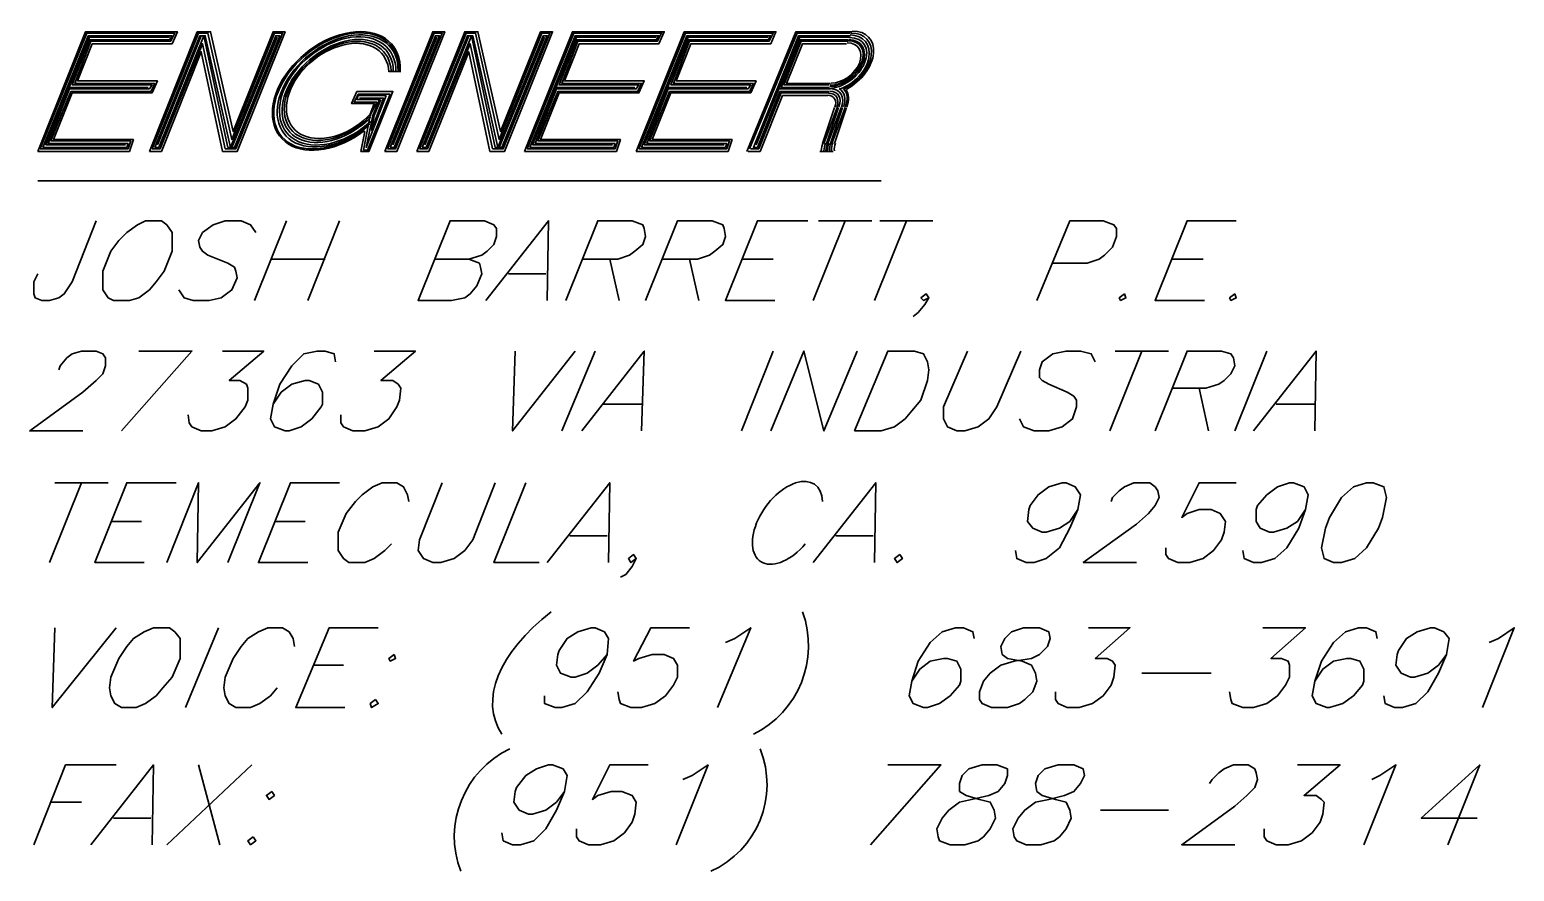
# Model space of a CAD drawing. Header units: feet. Extents: x 7 to 2308, y -319 to 1396.
# Drawn here: x 711 to 770.5, y 326.4 to 360.2 of the extents above; entities that cross this region are included whole.
import ezdxf

# ---------------------------------------------------------------- set-up
doc = ezdxf.new("R2010")
doc.units = ezdxf.units.FT
doc.header["$MEASUREMENT"] = 0
doc.layers.add('PDF_TBLKTXT', color=7, linetype='Continuous')

msp = doc.modelspace()

# ---------------------------------------------------------------- linework, layer by layer
at = {"layer": 'PDF_TBLKTXT', "lineweight": 30}
for points in [[(711.29, 355.283), (713.209, 360.081), (716.887, 360.081), (716.674, 359.602), (713.475, 359.602), (712.889, 358.109), (716.088, 358.109), (715.874, 357.629), (712.676, 357.629), (711.929, 355.763), (715.128, 355.763), (714.968, 355.283)], [(711.396, 355.39), (713.262, 360.028), (716.781, 360.028), (716.621, 359.708), (713.422, 359.708), (712.782, 358.002), (715.981, 358.002), (715.821, 357.682), (712.622, 357.682), (711.823, 355.71), (715.021, 355.71), (714.915, 355.39)], [(715.768, 355.283), (717.687, 360.081), (718.22, 360.081), (719.126, 356.083), (720.726, 360.081), (721.205, 360.081), (719.286, 355.283), (718.7, 355.283), (717.847, 359.282), (716.248, 355.283)], [(715.874, 355.39), (717.74, 360.028), (718.113, 360.028), (719.073, 355.763), (720.779, 360.028), (721.099, 360.028), (719.233, 355.39), (718.806, 355.39), (717.9, 359.602), (716.194, 355.39)], [(725.204, 355.283), (727.123, 360.081), (727.603, 360.081), (725.684, 355.283)], [(725.31, 355.39), (727.176, 360.028), (727.496, 360.028), (725.63, 355.39)], [(726.483, 355.283), (728.402, 360.081), (728.935, 360.081), (729.842, 356.083), (731.441, 360.081), (731.921, 360.081), (730.002, 355.283), (729.415, 355.283), (728.562, 359.282), (726.963, 355.283)], [(726.59, 355.39), (728.456, 360.028), (728.829, 360.028), (729.788, 355.763), (731.494, 360.028), (731.814, 360.028), (729.948, 355.39), (729.522, 355.39), (728.616, 359.602), (726.91, 355.39)], [(730.801, 355.283), (732.721, 360.081), (736.399, 360.081), (736.186, 359.602), (732.987, 359.602), (732.401, 358.109), (735.599, 358.109), (735.386, 357.629), (732.187, 357.629), (731.441, 355.763), (734.64, 355.763), (734.48, 355.283)], [(730.908, 355.39), (732.774, 360.028), (736.292, 360.028), (736.132, 359.708), (732.934, 359.708), (732.294, 358.002), (735.493, 358.002), (735.333, 357.682), (732.134, 357.682), (731.334, 355.71), (734.533, 355.71), (734.426, 355.39)], [(735.279, 355.283), (737.199, 360.081), (740.877, 360.081), (740.664, 359.602), (737.465, 359.602), (736.879, 358.109), (740.077, 358.109), (739.864, 357.629), (736.665, 357.629), (735.919, 355.763), (739.118, 355.763), (738.958, 355.283)], [(735.386, 355.39), (737.252, 360.028), (740.77, 360.028), (740.61, 359.708), (737.412, 359.708), (736.772, 358.002), (739.971, 358.002), (739.811, 357.682), (736.612, 357.682), (735.813, 355.71), (739.011, 355.71), (738.905, 355.39)], [(711.503, 355.443), (713.315, 359.921), (716.674, 359.921), (716.567, 359.762), (713.369, 359.762), (712.676, 357.949), (715.874, 357.949), (715.768, 357.789), (712.569, 357.789), (711.716, 355.603), (714.915, 355.603), (714.861, 355.443)], [(715.981, 355.443), (717.794, 359.921), (718.007, 359.921), (719.02, 355.443), (720.832, 359.921), (720.992, 359.921), (719.18, 355.443), (718.913, 355.443), (717.954, 359.921), (716.141, 355.443)], [(725.417, 355.443), (727.23, 359.921), (727.389, 359.921), (725.577, 355.443)], [(726.696, 355.443), (728.509, 359.921), (728.722, 359.921), (729.735, 355.443), (731.548, 359.921), (731.708, 359.921), (729.895, 355.443), (729.629, 355.443), (728.669, 359.921), (726.856, 355.443)], [(731.015, 355.443), (732.827, 359.921), (736.186, 359.921), (736.079, 359.762), (732.88, 359.762), (732.187, 357.949), (735.386, 357.949), (735.279, 357.789), (732.081, 357.789), (731.228, 355.603), (734.426, 355.603), (734.373, 355.443)], [(735.493, 355.443), (737.305, 359.921), (740.664, 359.921), (740.557, 359.762), (737.359, 359.762), (736.665, 357.949), (739.864, 357.949), (739.758, 357.789), (736.559, 357.789), (735.706, 355.603), (738.905, 355.603), (738.851, 355.443)], [(725.417, 357.576), (724.138, 357.576), (723.978, 357.256), (724.884, 357.256), (724.617, 356.723), (724.351, 355.337), (724.511, 355.337)], [(725.257, 357.522), (724.138, 357.522), (724.084, 357.363), (724.99, 357.363), (724.724, 356.723), (724.457, 355.443)], [(715.608, 352.511), (715.288, 352.351), (714.861, 352.032), (714.542, 351.712), (714.222, 351.285), (713.902, 350.486), (713.902, 350.059), (713.902, 349.739), (714.115, 349.419), (714.328, 349.313), (714.968, 349.313), (715.341, 349.419), (715.768, 349.739), (716.034, 350.059), (716.354, 350.486), (716.674, 351.285), (716.674, 351.712), (716.674, 352.032), (716.461, 352.351), (716.248, 352.511)], [(754.844, 349.579), (754.631, 349.419), (754.684, 349.313), (754.898, 349.419)], [(759.269, 349.579), (759.056, 349.419), (759.109, 349.313), (759.322, 349.419)], [(744.022, 344.088), (745.355, 347.287), (746.421, 347.287), (746.794, 347.18), (746.954, 346.86), (747.008, 346.541), (746.954, 346.114), (746.688, 345.314), (746.315, 344.888), (746.048, 344.568), (745.622, 344.248), (745.089, 344.088)], [(764.547, 342.009), (764.014, 341.849), (763.534, 341.423), (763.054, 340.623), (762.894, 340.197), (762.734, 339.397), (762.841, 338.97), (763.214, 338.81), (763.534, 338.81), (764.067, 338.97), (764.547, 339.397), (765.027, 340.197), (765.187, 340.623), (765.347, 341.423), (765.24, 341.849), (764.813, 342.009)], [(745.835, 339.13), (745.622, 338.97), (745.728, 338.81), (745.942, 338.97)], [(715.928, 336.198), (715.555, 336.038), (715.128, 335.772), (714.861, 335.452), (714.542, 334.972), (714.222, 334.226), (714.168, 333.799), (714.222, 333.479), (714.382, 333.16), (714.648, 333), (715.235, 333), (715.608, 333.16), (716.034, 333.479), (716.301, 333.799), (716.674, 334.226), (716.994, 334.972), (716.994, 335.452), (716.994, 335.772), (716.781, 336.038), (716.567, 336.198)], [(750.793, 336.198), (750.313, 336.038), (750.046, 335.772), (749.887, 335.452), (749.94, 335.132), (750.153, 334.972), (750.739, 334.866), (751.113, 334.706), (751.273, 334.386), (751.326, 334.066), (751.166, 333.639), (750.846, 333.32), (750.633, 333.16), (750.153, 333), (749.513, 333), (749.14, 333.16), (749.034, 333.32), (749.034, 333.639), (749.193, 334.066), (749.46, 334.386), (749.887, 334.706), (750.42, 334.866), (751.113, 334.972), (751.433, 335.132), (751.752, 335.452), (751.859, 335.772), (751.806, 336.038), (751.433, 336.198)], [(725.577, 335.132), (725.364, 334.972), (725.417, 334.866), (725.63, 334.972)], [(724.831, 333.32), (724.617, 333.16), (724.671, 333), (724.937, 333.16)], [(749.14, 330.707), (748.607, 330.547), (748.341, 330.281), (748.234, 329.961), (748.234, 329.641), (748.5, 329.481), (749.034, 329.321), (749.46, 329.215), (749.62, 328.895), (749.673, 328.575), (749.46, 328.148), (749.193, 327.829), (748.98, 327.669), (748.447, 327.509), (747.861, 327.509), (747.434, 327.669), (747.381, 327.829), (747.328, 328.148), (747.541, 328.575), (747.807, 328.895), (748.234, 329.215), (748.714, 329.321), (749.407, 329.481), (749.78, 329.641), (750.046, 329.961), (750.153, 330.281), (750.153, 330.547), (749.727, 330.707)], [(752.179, 330.707), (751.646, 330.547), (751.379, 330.281), (751.273, 329.961), (751.326, 329.641), (751.539, 329.481), (752.072, 329.321), (752.499, 329.215), (752.659, 328.895), (752.712, 328.575), (752.499, 328.148), (752.232, 327.829), (752.019, 327.669), (751.486, 327.509), (750.899, 327.509), (750.526, 327.669), (750.42, 327.829), (750.366, 328.148), (750.58, 328.575), (750.846, 328.895), (751.273, 329.215), (751.806, 329.321), (752.445, 329.481), (752.819, 329.641), (753.085, 329.961), (753.245, 330.281), (753.192, 330.547), (752.819, 330.707)], [(720.672, 329.641), (720.459, 329.481), (720.566, 329.321), (720.779, 329.481)], [(719.926, 327.829), (719.713, 327.669), (719.819, 327.509), (720.033, 327.669)]]:
    msp.add_lwpolyline(points, close=True, dxfattribs=at)
for points in [[(743.916, 360.081), (741.677, 360.081), (739.704, 355.283)], [(739.811, 355.39), (741.73, 360.028), (743.862, 360.028)], [(714.808, 355.55), (711.61, 355.55), (713.369, 359.868), (716.567, 359.868)], [(716.088, 355.55), (717.847, 359.921)], [(720.886, 359.868), (719.073, 355.443)], [(725.524, 355.55), (727.283, 359.868)], [(726.803, 355.55), (728.562, 359.921)], [(731.601, 359.868), (729.788, 355.443)], [(734.32, 355.55), (731.121, 355.55), (732.88, 359.868), (736.079, 359.868)], [(738.798, 355.55), (735.599, 355.55), (737.359, 359.868), (740.557, 359.868)], [(743.009, 357.682), (741.037, 357.682), (740.131, 355.443), (739.971, 355.443), (741.783, 359.921), (743.862, 359.921)], [(740.077, 355.55), (741.837, 359.868), (743.809, 359.868)], [(743.009, 357.842), (741.09, 357.842), (741.837, 359.762), (743.756, 359.762)], [(743.009, 357.949), (741.197, 357.949), (741.89, 359.708), (743.756, 359.708)], [(743.063, 358.002), (741.304, 358.002), (741.943, 359.602), (743.702, 359.602)], [(725.364, 358.482), (725.843, 358.482)], [(715.714, 357.842), (712.516, 357.842)], [(724.404, 356.083), (724.244, 355.283), (724.564, 355.283), (725.524, 357.682), (724.084, 357.682), (723.871, 357.203), (724.777, 357.203), (724.617, 356.776)], [(735.226, 357.842), (732.027, 357.842)], [(739.704, 357.842), (736.506, 357.842)], [(743.009, 357.629), (741.09, 357.629), (740.184, 355.39), (739.864, 355.39)], [(740.984, 357.789), (742.956, 357.789), (743.063, 357.789)], [(725.044, 357.363), (724.777, 356.723), (724.671, 356.136), (725.15, 357.416), (724.191, 357.416)], [(739.758, 355.283), (740.237, 355.283), (741.144, 357.522), (742.956, 357.522)], [(743.223, 357.043), (742.743, 355.603)], [(742.796, 355.603), (743.329, 357.043)], [(742.903, 355.603), (743.383, 357.043)], [(743.489, 357.043), (742.956, 355.603)], [(743.543, 357.043), (743.063, 355.603)], [(743.649, 357.043), (743.116, 355.603)], [(743.223, 355.603), (743.702, 357.043)], [(742.636, 355.283), (743.169, 355.283)], [(745.089, 354.111), (711.29, 354.111)], [(713.635, 352.511), (712.676, 350.059), (712.356, 349.579), (712.143, 349.419), (711.769, 349.313), (711.45, 349.313), (711.183, 349.419), (711.13, 349.579), (711.13, 350.059), (711.29, 350.379)], [(720.033, 352.032), (719.819, 352.351), (719.446, 352.511), (718.806, 352.511), (718.327, 352.351), (717.9, 352.032), (717.74, 351.712), (717.794, 351.445), (717.9, 351.285), (718.113, 351.125), (718.913, 350.805), (719.18, 350.645), (719.233, 350.486), (719.286, 350.219), (719.073, 349.739), (718.647, 349.419), (718.167, 349.313), (717.527, 349.313), (717.154, 349.419), (716.941, 349.739)], [(721.259, 352.511), (719.979, 349.313)], [(723.391, 352.511), (722.112, 349.313)], [(728.562, 350.965), (728.989, 350.805), (729.042, 350.645), (729.095, 350.379), (728.882, 349.899), (728.616, 349.579), (728.402, 349.419), (727.869, 349.313), (726.536, 349.313), (727.816, 352.511), (729.202, 352.511), (729.575, 352.351), (729.682, 352.191), (729.682, 351.872), (729.575, 351.552), (729.309, 351.285), (729.095, 351.125), (728.562, 350.965), (727.176, 350.965)], [(729.255, 349.313), (731.761, 352.511), (731.708, 349.313)], [(732.454, 349.313), (733.733, 352.511), (735.119, 352.511), (735.546, 352.351), (735.599, 352.191), (735.653, 351.872), (735.546, 351.552), (735.226, 351.285), (735.013, 351.125), (734.533, 350.965), (733.147, 350.965)], [(735.653, 349.313), (736.932, 352.511), (738.318, 352.511), (738.745, 352.351), (738.798, 352.191), (738.851, 351.872), (738.745, 351.552), (738.425, 351.285), (738.212, 351.125), (737.732, 350.965), (736.346, 350.965)], [(740.824, 349.313), (738.851, 349.313), (740.131, 352.511), (742.156, 352.511)], [(743.649, 352.511), (742.37, 349.313)], [(742.583, 352.511), (744.715, 352.511)], [(746.101, 352.511), (744.822, 349.313)], [(745.035, 352.511), (747.168, 352.511)], [(751.326, 349.313), (752.659, 352.511), (753.991, 352.511), (754.418, 352.351), (754.525, 352.191), (754.525, 351.872), (754.365, 351.445), (754.045, 351.125), (753.831, 350.965), (753.352, 350.805), (751.966, 350.805)], [(758.043, 349.313), (756.071, 349.313), (757.35, 352.511), (759.322, 352.511)], [(720.672, 350.965), (722.805, 350.965)], [(734.213, 350.965), (734.586, 349.313)], [(737.412, 350.965), (737.785, 349.313)], [(739.544, 350.965), (740.77, 350.965)], [(756.764, 350.965), (757.99, 350.965)], [(730.162, 350.379), (731.654, 350.379)], [(747.008, 349.419), (746.794, 349.313), (746.688, 349.419), (746.901, 349.579), (747.008, 349.419), (746.848, 349.153), (746.581, 348.833), (746.368, 348.673)], [(712.143, 346.541), (712.196, 346.7), (712.463, 347.02), (712.676, 347.18), (713.049, 347.287), (713.635, 347.287), (713.902, 347.18), (714.009, 347.02), (714.009, 346.7), (713.902, 346.381), (713.635, 346.114), (713.102, 345.634), (710.97, 344.088), (713.102, 344.088)], [(714.648, 344.088), (717.474, 347.287), (715.341, 347.287)], [(718.7, 347.287), (720.352, 347.287), (718.966, 346.114), (719.393, 346.114), (719.659, 345.954), (719.713, 345.794), (719.713, 345.314), (719.606, 345.048), (719.233, 344.568), (718.806, 344.248), (718.273, 344.088), (717.847, 344.088), (717.474, 344.248), (717.367, 344.408), (717.314, 344.728)], [(723.231, 346.86), (723.178, 347.18), (722.805, 347.287), (722.485, 347.287), (721.952, 347.18), (721.472, 346.7), (720.992, 345.954), (720.726, 345.154), (720.619, 344.568), (720.779, 344.248), (721.205, 344.088), (721.365, 344.088), (721.845, 344.248), (722.272, 344.568), (722.645, 345.048), (722.698, 345.154), (722.698, 345.634), (722.538, 345.954), (722.165, 346.114), (722.005, 346.114), (721.472, 345.954), (721.046, 345.634), (720.726, 345.154)], [(724.777, 347.287), (726.43, 347.287), (725.044, 346.114), (725.524, 346.114), (725.737, 345.954), (725.843, 345.794), (725.79, 345.314), (725.684, 345.048), (725.364, 344.568), (724.937, 344.248), (724.404, 344.088), (723.924, 344.088), (723.551, 344.248), (723.444, 344.408), (723.444, 344.728)], [(730.428, 347.287), (730.322, 344.088), (732.827, 347.287)], [(733.627, 347.287), (732.294, 344.088)], [(733.094, 344.088), (735.599, 347.287), (735.493, 344.088)], [(740.77, 347.287), (739.491, 344.088)], [(740.664, 344.088), (741.997, 347.287), (742.796, 344.088), (744.129, 347.287)], [(748.554, 347.287), (747.594, 345.048), (747.594, 344.568), (747.754, 344.248), (748.127, 344.088), (748.447, 344.088), (748.98, 344.248), (749.407, 344.568), (749.727, 345.048), (750.686, 347.287)], [(753.672, 346.86), (753.512, 347.18), (753.085, 347.287), (752.499, 347.287), (751.966, 347.18), (751.539, 346.86), (751.433, 346.541), (751.433, 346.221), (751.539, 346.114), (751.806, 345.954), (752.552, 345.634), (752.819, 345.474), (752.925, 345.314), (752.925, 345.048), (752.765, 344.568), (752.339, 344.248), (751.806, 344.088), (751.219, 344.088), (750.793, 344.248), (750.633, 344.568)], [(755.537, 347.287), (754.258, 344.088)], [(754.471, 347.287), (756.604, 347.287)], [(756.071, 344.088), (757.35, 347.287), (758.736, 347.287), (759.109, 347.18), (759.216, 347.02), (759.269, 346.7), (759.109, 346.381), (758.843, 346.114), (758.629, 345.954), (758.096, 345.794), (756.764, 345.794)], [(760.549, 347.287), (759.269, 344.088)], [(760.016, 344.088), (762.521, 347.287), (762.468, 344.088)], [(757.83, 345.794), (758.203, 344.088)], [(733.947, 345.154), (735.493, 345.154)], [(760.922, 345.154), (762.468, 345.154)], [(713.049, 342.009), (711.769, 338.81)], [(711.983, 342.009), (714.115, 342.009)], [(715.555, 338.81), (713.582, 338.81), (714.861, 342.009), (716.834, 342.009)], [(716.461, 338.81), (717.74, 342.009), (717.687, 338.81), (720.193, 342.009), (718.913, 338.81)], [(722.112, 338.81), (720.139, 338.81), (721.419, 342.009), (723.391, 342.009)], [(726.163, 341.263), (726.11, 341.529), (725.95, 341.849), (725.684, 342.009), (725.097, 342.009), (724.724, 341.849), (724.297, 341.529), (724.031, 341.263), (723.658, 340.783), (723.338, 340.037), (723.338, 339.557), (723.338, 339.29), (723.551, 338.97), (723.764, 338.81), (724.404, 338.81), (724.777, 338.97), (725.204, 339.29), (725.47, 339.557)], [(727.496, 342.009), (726.59, 339.717), (726.536, 339.29), (726.75, 338.97), (727.123, 338.81), (727.443, 338.81), (727.976, 338.97), (728.402, 339.29), (728.722, 339.717), (729.629, 342.009)], [(730.855, 342.009), (729.575, 338.81), (731.388, 338.81)], [(731.708, 338.81), (734.213, 342.009), (734.16, 338.81)], [(742.37, 338.81), (744.875, 342.009), (744.822, 338.81)], [(752.979, 340.943), (752.659, 340.463), (752.232, 340.197), (751.699, 340.037), (751.539, 340.037), (751.166, 340.197), (750.953, 340.463), (751.006, 340.943), (751.059, 341.103), (751.379, 341.529), (751.806, 341.849), (752.339, 342.009), (752.499, 342.009), (752.872, 341.849), (753.085, 341.529), (752.979, 340.943), (752.659, 340.197), (752.232, 339.397), (751.699, 338.97), (751.219, 338.81), (750.899, 338.81), (750.526, 338.97), (750.473, 339.29)], [(754.311, 341.263), (754.365, 341.423), (754.631, 341.689), (754.844, 341.849), (755.218, 342.009), (755.857, 342.009), (756.071, 341.849), (756.177, 341.689), (756.23, 341.423), (756.071, 341.103), (755.804, 340.783), (755.324, 340.357), (753.192, 338.81), (755.324, 338.81)], [(759.322, 342.009), (757.83, 342.009), (757.137, 340.623), (757.35, 340.783), (757.83, 340.943), (758.31, 340.943), (758.683, 340.783), (758.896, 340.463), (758.843, 340.037), (758.736, 339.717), (758.416, 339.29), (757.99, 338.97), (757.457, 338.81), (756.977, 338.81), (756.604, 338.97), (756.497, 339.13), (756.497, 339.397)], [(762.095, 340.943), (761.775, 340.463), (761.348, 340.197), (760.815, 340.037), (760.655, 340.037), (760.282, 340.197), (760.122, 340.463), (760.122, 340.943), (760.175, 341.103), (760.549, 341.529), (760.975, 341.849), (761.455, 342.009), (761.615, 342.009), (762.041, 341.849), (762.201, 341.529), (762.095, 340.943), (761.828, 340.197), (761.348, 339.397), (760.868, 338.97), (760.335, 338.81), (760.016, 338.81), (759.642, 338.97), (759.589, 339.29)], [(714.275, 340.463), (715.448, 340.463)], [(720.779, 340.463), (722.005, 340.463)], [(732.614, 339.877), (734.107, 339.877)], [(743.276, 339.877), (744.769, 339.877)], [(735.279, 338.97), (735.066, 338.81), (734.96, 338.97), (735.173, 339.13), (735.279, 338.97), (735.119, 338.651), (734.853, 338.331), (734.64, 338.224)], [(711.983, 336.198), (711.876, 333), (714.435, 336.198)], [(718.54, 336.198), (717.207, 333)], [(721.579, 335.452), (721.525, 335.772), (721.365, 336.038), (721.099, 336.198), (720.512, 336.198), (720.139, 336.038), (719.713, 335.772), (719.446, 335.452), (719.126, 334.972), (718.806, 334.226), (718.753, 333.799), (718.806, 333.479), (718.966, 333.16), (719.233, 333), (719.819, 333), (720.193, 333.16), (720.619, 333.479), (720.886, 333.799)], [(723.604, 333), (721.632, 333), (722.965, 336.198), (724.937, 336.198)], [(734.107, 335.132), (733.733, 334.706), (733.307, 334.386), (732.827, 334.226), (732.667, 334.226), (732.241, 334.386), (732.081, 334.706), (732.134, 335.132), (732.187, 335.292), (732.507, 335.772), (732.934, 336.038), (733.467, 336.198), (733.627, 336.198), (734, 336.038), (734.16, 335.772), (734.107, 335.132), (733.787, 334.386), (733.307, 333.639), (732.827, 333.16), (732.294, 333), (732.027, 333), (731.601, 333.16), (731.601, 333.479)], [(737.412, 336.198), (735.866, 336.198), (735.173, 334.866), (735.386, 334.972), (735.919, 335.132), (736.399, 335.132), (736.772, 334.972), (736.932, 334.706), (736.932, 334.226), (736.772, 333.906), (736.452, 333.479), (736.026, 333.16), (735.493, 333), (735.066, 333), (734.64, 333.16), (734.586, 333.32), (734.533, 333.639)], [(738.851, 335.612), (739.224, 335.772), (739.864, 336.198), (738.531, 333)], [(748.82, 335.772), (748.767, 336.038), (748.394, 336.198), (748.074, 336.198), (747.541, 336.038), (747.061, 335.612), (746.581, 334.866), (746.315, 334.066), (746.208, 333.479), (746.368, 333.16), (746.794, 333), (746.954, 333), (747.434, 333.16), (747.861, 333.479), (748.234, 333.906), (748.287, 334.066), (748.287, 334.546), (748.127, 334.866), (747.754, 334.972), (747.594, 334.972), (747.061, 334.866), (746.635, 334.546), (746.315, 334.066)], [(753.405, 336.198), (755.058, 336.198), (753.672, 334.972), (754.151, 334.972), (754.365, 334.866), (754.471, 334.706), (754.418, 334.226), (754.311, 333.906), (753.991, 333.479), (753.565, 333.16), (753.032, 333), (752.552, 333), (752.179, 333.16), (752.072, 333.32), (752.072, 333.639)], [(760.389, 336.198), (762.095, 336.198), (760.709, 334.972), (761.135, 334.972), (761.402, 334.866), (761.455, 334.706), (761.455, 334.226), (761.295, 333.906), (760.975, 333.479), (760.549, 333.16), (760.016, 333), (759.589, 333), (759.163, 333.16), (759.109, 333.32), (759.056, 333.639)], [(764.973, 335.772), (764.92, 336.038), (764.547, 336.198), (764.227, 336.198), (763.694, 336.038), (763.214, 335.612), (762.734, 334.866), (762.468, 334.066), (762.361, 333.479), (762.521, 333.16), (762.948, 333), (763.054, 333), (763.587, 333.16), (764.014, 333.479), (764.387, 333.906), (764.44, 334.066), (764.44, 334.546), (764.28, 334.866), (763.907, 334.972), (763.747, 334.972), (763.214, 334.866), (762.788, 334.546), (762.468, 334.066)], [(767.746, 335.132), (767.426, 334.706), (766.999, 334.386), (766.466, 334.226), (766.306, 334.226), (765.933, 334.386), (765.72, 334.706), (765.773, 335.132), (765.826, 335.292), (766.146, 335.772), (766.573, 336.038), (767.106, 336.198), (767.266, 336.198), (767.639, 336.038), (767.852, 335.772), (767.746, 335.132), (767.426, 334.386), (766.999, 333.639), (766.519, 333.16), (765.986, 333), (765.666, 333), (765.293, 333.16), (765.24, 333.479)], [(769.451, 335.612), (769.825, 335.772), (770.464, 336.198), (769.185, 333)], [(722.325, 334.706), (723.551, 334.706)], [(755.537, 334.386), (758.31, 334.386)], [(711.13, 327.509), (712.409, 330.707), (714.435, 330.707)], [(713.422, 327.509), (715.928, 330.707), (715.874, 327.509)], [(719.873, 330.707), (716.461, 327.509)], [(717.74, 330.707), (718.593, 327.509)], [(732.401, 329.641), (732.081, 329.215), (731.654, 328.895), (731.121, 328.735), (730.961, 328.735), (730.588, 328.895), (730.375, 329.215), (730.428, 329.641), (730.481, 329.801), (730.855, 330.281), (731.281, 330.547), (731.761, 330.707), (731.921, 330.707), (732.347, 330.547), (732.507, 330.281), (732.401, 329.641), (732.081, 328.895), (731.654, 328.148), (731.175, 327.669), (730.641, 327.509), (730.322, 327.509), (729.948, 327.669), (729.895, 327.988)], [(735.759, 330.707), (734.213, 330.707), (733.52, 329.321), (733.733, 329.481), (734.267, 329.641), (734.693, 329.641), (735.119, 329.481), (735.279, 329.215), (735.226, 328.735), (735.119, 328.415), (734.8, 327.988), (734.373, 327.669), (733.84, 327.509), (733.36, 327.509), (732.987, 327.669), (732.88, 327.829), (732.88, 328.148)], [(737.145, 330.121), (737.518, 330.281), (738.158, 330.707), (736.879, 327.509)], [(744.662, 327.509), (747.488, 330.707), (745.355, 330.707)], [(758.256, 329.961), (758.363, 330.121), (758.629, 330.387), (758.843, 330.547), (759.216, 330.707), (759.802, 330.707), (760.069, 330.547), (760.122, 330.387), (760.175, 330.121), (760.069, 329.801), (759.749, 329.481), (759.269, 329.055), (757.137, 327.509), (759.269, 327.509)], [(761.775, 330.707), (763.481, 330.707), (762.041, 329.481), (762.521, 329.481), (762.734, 329.321), (762.841, 329.215), (762.788, 328.735), (762.681, 328.415), (762.361, 327.988), (761.935, 327.669), (761.402, 327.509), (760.922, 327.509), (760.549, 327.669), (760.442, 327.829), (760.442, 328.148)], [(764.76, 330.121), (765.08, 330.281), (765.72, 330.707), (764.44, 327.509)], [(767.799, 327.509), (769.078, 330.707), (766.733, 328.575), (768.972, 328.575)], [(711.823, 329.215), (713.049, 329.215)], [(714.328, 328.575), (715.821, 328.575)], [(753.885, 328.895), (756.604, 328.895)]]:
    msp.add_lwpolyline(points, dxfattribs=at)
for centre, radius, start, end in [((743.862, 355.204), 1.182, 158.15915, 174.63528), ((743.862, 355.204), 1.077, 157.11605, 174.44913), ((743.85, 355.262), 0.975, 157.59996, 176.17467), ((738.22, 335.487), 3.961, 296.23355, 19.94904), ((731.88, 327.829), 3.893, 115.32247, 200.86012), ((736.709, 329.917), 3.807, 294.12628, 22.05631)]:
    msp.add_arc(centre, radius, start, end, dxfattribs=at)
for centre, major_axis, ratio, start_param, end_param in [((741.337, 340.405), (1.096, 1.535), 0.575219, 5.645241, 10.848692), ((736.851, 334.944), (7.212, 2.5), 0.530822, 2.136009, 3.281751)]:
    msp.add_ellipse(centre, major_axis=major_axis, ratio=ratio, start_param=start_param, end_param=end_param, dxfattribs=at)
for points in [[(724.029, 360.079), (722.93, 359.996), (721.735, 359.212), (721.107, 358.163)], [(723.98, 360.023), (722.884, 359.917), (721.703, 359.111), (721.11, 358.063)], [(725.646, 358.511), (725.641, 359.436), (724.907, 359.991), (723.866, 359.858)], [(725.734, 358.513), (725.753, 359.473), (725.018, 360.061), (723.948, 359.941)], [(725.768, 358.514), (725.812, 359.508), (725.077, 360.129), (723.98, 360.023)], [(725.821, 358.522), (725.861, 359.526), (725.128, 360.163), (724.029, 360.079)], [(744.596, 359.029), (744.7, 359.559), (744.387, 359.945), (743.85, 359.952)], [(744.695, 359.137), (744.765, 359.663), (744.436, 360.029), (743.892, 360.03)], [(744.788, 359.221), (744.839, 359.753), (744.493, 360.112), (743.935, 360.109)], [(723.948, 359.941), (722.878, 359.82), (721.748, 359.022), (721.202, 358.003)], [(723.866, 359.858), (722.825, 359.725), (721.744, 358.937), (721.245, 357.947)], [(723.803, 359.743), (722.797, 359.581), (721.767, 358.796), (721.311, 357.844)], [(723.728, 359.66), (722.753, 359.489), (721.774, 358.717), (721.362, 357.797)], [(723.692, 359.584), (722.753, 359.42), (721.815, 358.675), (721.432, 357.788)], [(725.362, 358.474), (725.324, 359.287), (724.631, 359.748), (723.692, 359.584)], [(725.451, 358.516), (725.416, 359.357), (724.702, 359.831), (723.728, 359.66)], [(725.541, 358.524), (725.527, 359.401), (724.808, 359.905), (723.803, 359.743)], [(744.219, 358.825), (744.398, 359.272), (744.18, 359.636), (743.733, 359.639)], [(744.298, 358.836), (744.5, 359.326), (744.266, 359.721), (743.775, 359.717)], [(744.35, 358.825), (744.558, 359.345), (744.305, 359.767), (743.786, 359.769)], [(744.428, 358.836), (744.66, 359.399), (744.391, 359.852), (743.828, 359.848)], [(742.99, 357.81), (743.553, 357.814), (744.197, 358.273), (744.428, 358.836)], [(743.033, 357.888), (743.552, 357.886), (744.142, 358.306), (744.35, 358.825)], [(743.043, 357.94), (743.534, 357.944), (744.095, 358.345), (744.298, 358.836)], [(743.086, 358.019), (743.533, 358.017), (744.04, 358.378), (744.219, 358.825)], [(743.422, 357.782), (744, 357.977), (744.492, 358.5), (744.596, 359.029)], [(743.592, 357.786), (744.172, 358.057), (744.625, 358.611), (744.695, 359.137)], [(743.713, 357.784), (744.303, 358.108), (744.738, 358.689), (744.788, 359.221)], [(721.107, 358.163), (720.48, 357.115), (720.574, 356.059), (721.338, 355.582)], [(721.11, 358.063), (720.516, 357.015), (720.66, 355.991), (721.46, 355.573)], [(721.202, 358.003), (720.656, 356.984), (720.835, 356.004), (721.636, 355.622)], [(721.245, 357.947), (720.746, 356.958), (720.957, 356.021), (721.757, 355.675)], [(721.311, 357.844), (720.855, 356.891), (721.093, 356.021), (721.886, 355.738)], [(721.362, 357.797), (720.951, 356.877), (721.215, 356.049), (722.001, 355.798)], [(721.432, 357.788), (721.048, 356.901), (721.318, 356.105), (722.085, 355.87)], [(743.318, 357.065), (743.438, 357.368), (743.29, 357.616), (742.987, 357.618)], [(743.397, 357.076), (743.54, 357.422), (743.376, 357.7), (743.03, 357.696)], [(743.501, 357.055), (743.656, 357.459), (743.455, 357.793), (743.051, 357.801)], [(743.579, 357.066), (743.705, 357.38), (743.637, 357.667), (743.405, 357.802)], [(743.658, 357.076), (743.775, 357.361), (743.749, 357.627), (743.588, 357.792)], [(743.71, 357.066), (743.817, 357.332), (743.806, 357.587), (743.679, 357.766)], [(743.24, 357.054), (743.336, 357.314), (743.204, 357.531), (742.945, 357.54)], [(721.636, 355.622), (722.437, 355.241), (723.656, 355.556), (724.596, 356.388)], [(721.757, 355.675), (722.557, 355.33), (723.74, 355.664), (724.626, 356.487)], [(721.886, 355.738), (722.679, 355.455), (723.82, 355.834), (724.646, 356.654)], [(722.001, 355.798), (722.787, 355.548), (723.888, 355.94), (724.66, 356.745)], [(722.085, 355.87), (722.851, 355.635), (723.91, 356.021), (724.639, 356.803)], [(721.338, 355.582), (722.101, 355.105), (723.347, 355.324), (724.382, 356.118)], [(721.46, 355.573), (722.259, 355.154), (723.512, 355.447), (724.506, 356.285)], [(743.001, 355.623), (742.956, 355.514), (742.931, 355.406), (742.929, 355.305)], [(743.079, 355.634), (743.034, 355.52), (743.013, 355.408), (743.018, 355.304)], [(743.158, 355.645), (743.115, 355.533), (743.098, 355.423), (743.108, 355.322)], [(743.262, 355.623), (743.216, 355.513), (743.201, 355.406), (743.216, 355.311)]]:
    msp.add_open_spline(points, degree=3, dxfattribs=at)

doc.saveas('drawing.dxf')
